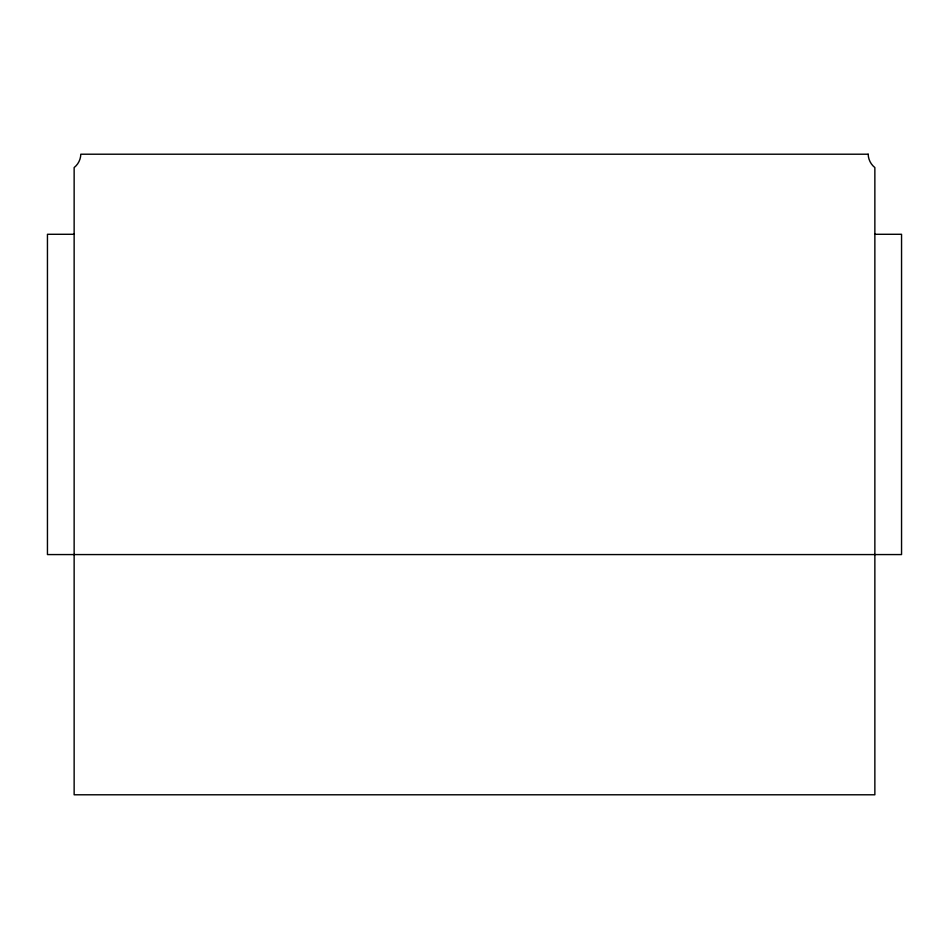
<?xml version="1.0" encoding="UTF-8"?>
<svg xmlns="http://www.w3.org/2000/svg" width="949" height="949" viewBox="0 0 949 949"><rect width="100%" height="100%" fill="white"/><g stroke="black" fill="none" stroke-linecap="round" stroke-linejoin="round"><path stroke-width="1.42" d="M74.141 234.284L47.45 234.284L47.45 554.572L901.55 554.572L901.55 234.284L874.859 234.284M868.193 154.213L80.807 154.213A17.521 17.521 0 0 1 74.141 167.558L74.141 794.788L874.859 794.788L874.859 167.558A17.521 17.521 0 0 1 868.181 154.213"/></g></svg>
